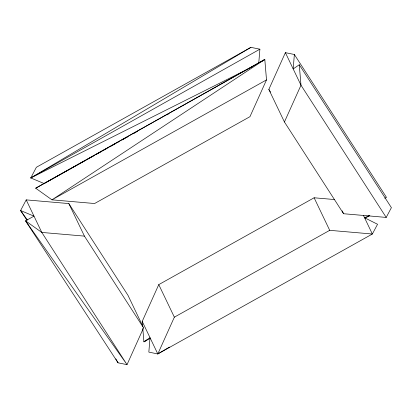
<?xml version="1.0" encoding="UTF-8"?>
<svg xmlns="http://www.w3.org/2000/svg" width="412" height="412" viewBox="0 0 412 412"><rect width="100%" height="100%" fill="white"/><g stroke="black" fill="none" stroke-linecap="round" stroke-linejoin="round"><path stroke-width="0.62" d="M258.762 63L259.89 49.188L250.913 47.354L36.364 167.282L30.766 177.948L44.161 183.556L85.16 160.639M294.364 54.492L293.184 68.928L299.282 64.761L391.4 207.663L386.209 217.418L343.572 213.73L284.434 121.983L268.835 89.43L285.387 52.654L294.364 54.492L386.482 197.394L384.751 198.198M142.64 326.515L142.212 321.401L158.764 284.625L314.124 197.781L334.487 199.542M143.572 327.875L127.025 364.646L118.048 362.812L25.518 220.817L34 216.156L20.6 210.547L26.203 199.882L68.835 203.574L127.978 295.322L143.572 327.875L84.434 236.122L68.835 203.574M266.507 79.902L249.955 116.678L94.595 203.523L51.958 199.83L35.684 188.217L264.808 59.457L266.507 79.902L51.958 199.83L264.808 59.457L35.684 188.217M142.799 328.431L143.912 341.847L150.014 337.675L148.835 352.116L157.811 353.949L174.358 317.173L329.718 230.329L372.355 234.021L377.547 224.267L364.558 217.747L369.167 215.605M284.434 121.983L300.981 85.207L299.282 64.761M262.269 61.192L264.808 59.457M146.595 340.08L143.912 341.847L150.081 338.401M252.391 66.795L30.766 177.948L250.913 47.354M142.212 321.401L157.811 353.949L169.435 347.089M30.766 177.948L259.89 49.188M86.288 160.011L94.709 155.298M95.831 154.67L102.011 151.219M103.134 150.591L104.257 149.963M105.379 149.335L106.507 148.706M107.63 148.078L108.753 147.45M109.875 146.821L111.559 145.884M112.682 145.256L116.05 143.371M117.178 142.743L118.301 142.114M122.23 139.915L125.598 138.03M126.726 137.407L127.849 136.779M134.024 133.323L135.146 132.695M136.269 132.067L137.397 131.438M167.164 114.799L168.287 114.17M365.341 218.072L369.822 215.564M157.811 353.949L372.355 234.021L363.482 215.502M84.434 236.122L41.797 232.435L25.518 220.817L127.025 364.646L41.797 232.435L26.203 199.882M27.326 219.946L20.6 210.547L26.909 220.229M386.209 217.418L300.981 85.207L285.387 52.654M268.835 89.43L270.576 92.128M115.808 358.909L118.048 362.812M342.207 210.872L343.572 213.73M314.124 197.781L329.718 230.329M158.764 284.625L174.358 317.173"/></g></svg>
